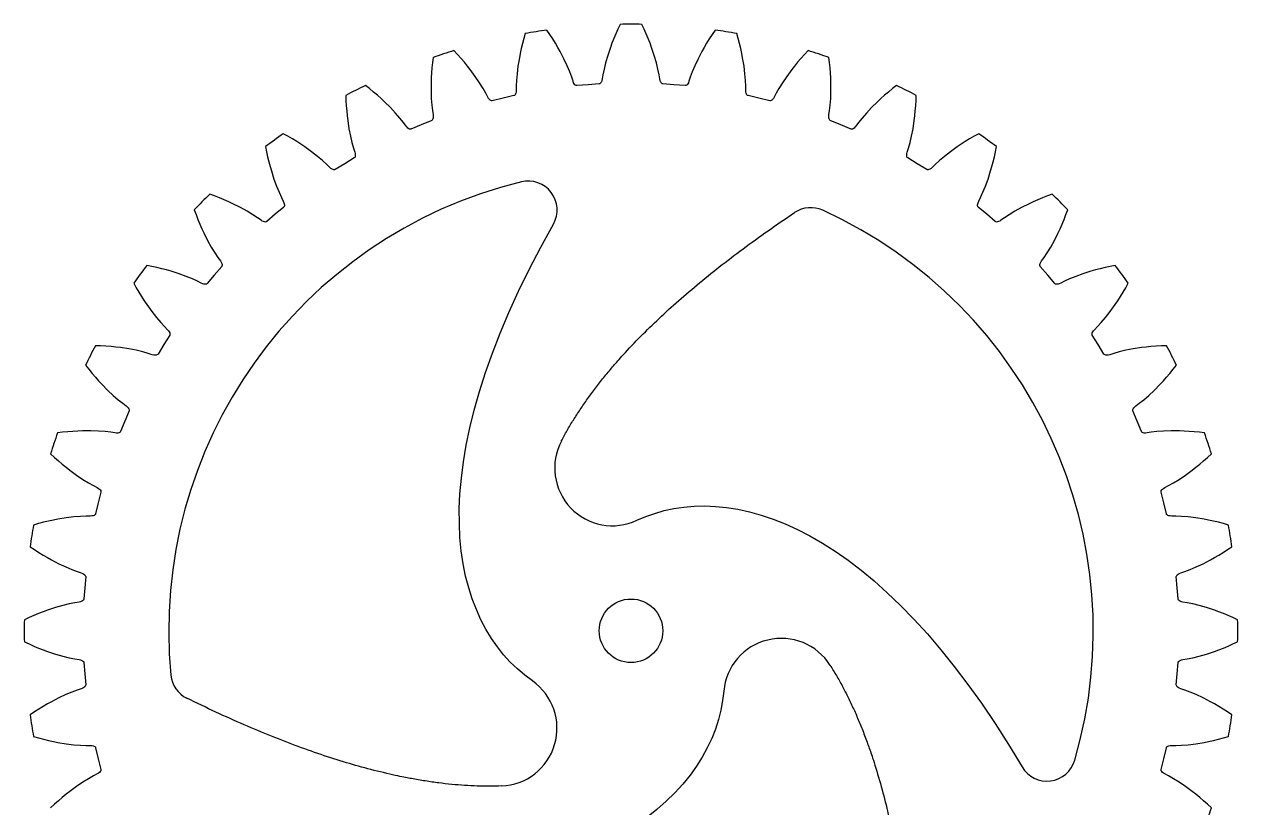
# Model space of a CAD drawing. Header units: millimetres. Extents: x -31.5 to 41.8, y -46.1 to 31.5.
# Drawn here: x -31.5 to 31.5, y -9.2 to 31.5 of the extents above; entities that cross this region are included whole.
import ezdxf

# ---------------------------------------------------------------- set-up
doc = ezdxf.new("R2010")
doc.units = ezdxf.units.MM

msp = doc.modelspace()

# ---------------------------------------------------------------- linework, layer by layer
at = {"color": 7, "linetype": 'Continuous', "lineweight": 25}
for p, q in [((-5.49, 31.018), (-5.564, 30.761)), ((-4.214, 30.975), (-4.363, 31.196)), ((-4.065, 30.742), (-4.214, 30.975)), ((-0.795, 30.999), (-0.896, 30.755)), ((-0.683, 31.253), (-0.795, 30.999)), ((-0.57, 31.495), (-0.683, 31.253)), ((0.683, 31.253), (0.57, 31.495)), ((0.795, 30.999), (0.683, 31.253)), ((0.896, 30.755), (0.795, 30.999)), ((4.214, 30.975), (4.065, 30.742)), ((4.363, 31.196), (4.214, 30.975)), ((5.564, 30.761), (5.49, 31.018)), ((-5.634, 30.493), (-5.696, 30.236)), ((-5.564, 30.761), (-5.634, 30.493)), ((-3.926, 30.517), (-4.065, 30.742)), ((-3.799, 30.299), (-3.926, 30.517)), ((-3.682, 30.09), (-3.799, 30.299)), ((-1.07, 30.295), (-1.209, 29.877)), ((-0.988, 30.52), (-1.07, 30.295)), ((-0.896, 30.755), (-0.988, 30.52)), ((0.988, 30.52), (0.896, 30.755)), ((1.07, 30.295), (0.988, 30.52)), ((1.209, 29.877), (1.07, 30.295)), ((3.799, 30.299), (3.682, 30.09)), ((3.926, 30.517), (3.799, 30.299)), ((4.065, 30.742), (3.926, 30.517)), ((5.634, 30.493), (5.564, 30.761)), ((5.696, 30.236), (5.634, 30.493)), ((-10.275, 29.777), (-10.307, 29.512)), ((-9.008, 29.934), (-9.19, 30.13)), ((-8.824, 29.728), (-9.008, 29.934)), ((-8.652, 29.527), (-8.824, 29.728)), ((-5.796, 29.755), (-5.868, 29.319)), ((-5.75, 29.99), (-5.796, 29.755)), ((-5.696, 30.236), (-5.75, 29.99)), ((-3.479, 29.698), (-3.682, 30.09)), ((-3.313, 29.342), (-3.479, 29.698)), ((-1.209, 29.877), (-1.318, 29.499)), ((1.318, 29.499), (1.209, 29.877)), ((3.479, 29.698), (3.313, 29.342)), ((3.682, 30.09), (3.479, 29.698)), ((5.75, 29.99), (5.696, 30.236)), ((5.796, 29.755), (5.75, 29.99)), ((5.868, 29.319), (5.796, 29.755)), ((8.824, 29.728), (8.652, 29.527)), ((9.008, 29.934), (8.824, 29.728)), ((9.19, 30.13), (9.008, 29.934)), ((10.307, 29.512), (10.275, 29.777)), ((-10.335, 29.236), (-10.356, 28.973)), ((-10.307, 29.512), (-10.335, 29.236)), ((-8.492, 29.332), (-8.652, 29.527)), ((-8.344, 29.143), (-8.492, 29.332)), ((-8.082, 28.788), (-8.344, 29.143)), ((-5.868, 29.319), (-5.916, 28.93)), ((-3.181, 29.024), (-3.313, 29.342)), ((-3.08, 28.75), (-3.181, 29.024)), ((-1.398, 29.164), (-1.455, 28.877)), ((-1.318, 29.499), (-1.398, 29.164)), ((1.398, 29.164), (1.318, 29.499)), ((1.455, 28.877), (1.398, 29.164)), ((3.181, 29.024), (3.08, 28.75)), ((3.313, 29.342), (3.181, 29.024)), ((5.916, 28.93), (5.868, 29.319)), ((8.344, 29.143), (8.082, 28.788)), ((8.492, 29.332), (8.344, 29.143)), ((8.652, 29.527), (8.492, 29.332)), ((10.335, 29.236), (10.307, 29.512)), ((10.356, 28.973), (10.335, 29.236)), ((-10.38, 28.482), (-10.383, 28.041)), ((-10.371, 28.721), (-10.38, 28.482)), ((-10.356, 28.973), (-10.371, 28.721)), ((-7.863, 28.462), (-8.082, 28.788)), ((-7.682, 28.169), (-7.863, 28.462)), ((-5.943, 28.587), (-5.955, 28.294)), ((-5.916, 28.93), (-5.943, 28.587)), ((-3.01, 28.539), (-3.08, 28.75)), ((-2.978, 28.466), (-3.01, 28.539)), ((-2.945, 28.407), (-2.978, 28.466)), ((-2.912, 28.362), (-2.945, 28.407)), ((-2.878, 28.331), (-2.912, 28.362)), ((-2.232, 28.362), (-2.811, 28.311)), ((-1.652, 28.402), (-2.232, 28.362)), ((-1.62, 28.41), (-1.652, 28.402)), ((-1.59, 28.433), (-1.62, 28.41)), ((-1.561, 28.469), (-1.59, 28.433)), ((-1.535, 28.518), (-1.561, 28.469)), ((-1.512, 28.581), (-1.535, 28.518)), ((-1.492, 28.658), (-1.512, 28.581)), ((-1.455, 28.877), (-1.492, 28.658)), ((1.492, 28.658), (1.455, 28.877)), ((1.512, 28.581), (1.492, 28.658)), ((1.535, 28.518), (1.512, 28.581)), ((1.561, 28.469), (1.535, 28.518)), ((1.59, 28.433), (1.561, 28.469)), ((1.62, 28.41), (1.59, 28.433)), ((1.652, 28.402), (1.62, 28.41)), ((2.232, 28.362), (1.652, 28.402)), ((2.811, 28.311), (2.232, 28.362)), ((2.912, 28.362), (2.878, 28.331)), ((2.945, 28.407), (2.912, 28.362)), ((2.978, 28.466), (2.945, 28.407)), ((3.01, 28.539), (2.978, 28.466)), ((3.08, 28.75), (3.01, 28.539)), ((5.943, 28.587), (5.916, 28.93)), ((5.955, 28.294), (5.943, 28.587)), ((7.863, 28.462), (7.682, 28.169)), ((8.082, 28.788), (7.863, 28.462)), ((10.371, 28.721), (10.356, 28.973)), ((10.38, 28.482), (10.371, 28.721)), ((10.383, 28.041), (10.38, 28.482)), ((-14.807, 27.803), (-14.797, 27.536)), ((-13.58, 28.156), (-13.79, 28.321)), ((-13.365, 27.981), (-13.58, 28.156)), ((-13.164, 27.81), (-13.365, 27.981)), ((-12.976, 27.642), (-13.164, 27.81)), ((-10.383, 28.041), (-10.369, 27.648)), ((-7.54, 27.914), (-7.682, 28.169)), ((-7.437, 27.716), (-7.54, 27.914)), ((-6.075, 27.794), (-6.642, 27.664)), ((-6.045, 27.807), (-6.075, 27.794)), ((-6.018, 27.834), (-6.045, 27.807)), ((-5.995, 27.874), (-6.018, 27.834)), ((-5.977, 27.927), (-5.995, 27.874)), ((-5.964, 27.993), (-5.977, 27.927)), ((-5.957, 28.072), (-5.964, 27.993)), ((-5.955, 28.294), (-5.957, 28.072)), ((-2.844, 28.314), (-2.878, 28.331)), ((-2.811, 28.311), (-2.844, 28.314)), ((2.844, 28.314), (2.811, 28.311)), ((2.878, 28.331), (2.844, 28.314)), ((5.957, 28.072), (5.955, 28.294)), ((5.964, 27.993), (5.957, 28.072)), ((5.977, 27.927), (5.964, 27.993)), ((5.995, 27.874), (5.977, 27.927)), ((6.018, 27.834), (5.995, 27.874)), ((6.045, 27.807), (6.018, 27.834)), ((6.075, 27.794), (6.045, 27.807)), ((6.642, 27.664), (6.075, 27.794)), ((7.54, 27.914), (7.437, 27.716)), ((7.682, 28.169), (7.54, 27.914)), ((10.369, 27.648), (10.383, 28.041)), ((13.164, 27.81), (12.976, 27.642)), ((13.365, 27.981), (13.164, 27.81)), ((13.58, 28.156), (13.365, 27.981)), ((13.79, 28.321), (13.58, 28.156)), ((14.797, 27.536), (14.807, 27.803)), ((-14.797, 27.536), (-14.781, 27.26)), ((-14.781, 27.26), (-14.761, 26.996)), ((-12.8, 27.479), (-12.976, 27.642)), ((-12.486, 27.169), (-12.8, 27.479)), ((-12.218, 26.882), (-12.486, 27.169)), ((-10.369, 27.648), (-10.342, 27.305)), ((-10.342, 27.305), (-10.307, 27.014)), ((-7.395, 27.65), (-7.437, 27.716)), ((-7.353, 27.597), (-7.395, 27.65)), ((-7.313, 27.558), (-7.353, 27.597)), ((-7.274, 27.532), (-7.313, 27.558)), ((-7.238, 27.521), (-7.274, 27.532)), ((-7.206, 27.522), (-7.238, 27.521)), ((-6.642, 27.664), (-7.206, 27.522)), ((7.206, 27.522), (6.642, 27.664)), ((7.238, 27.521), (7.206, 27.522)), ((7.274, 27.532), (7.238, 27.521)), ((7.313, 27.558), (7.274, 27.532)), ((7.353, 27.597), (7.313, 27.558)), ((7.395, 27.65), (7.353, 27.597)), ((7.437, 27.716), (7.395, 27.65)), ((10.307, 27.014), (10.342, 27.305)), ((10.342, 27.305), (10.369, 27.648)), ((12.486, 27.169), (12.218, 26.882)), ((12.8, 27.479), (12.486, 27.169)), ((12.976, 27.642), (12.8, 27.479)), ((14.761, 26.996), (14.781, 27.26)), ((14.781, 27.26), (14.797, 27.536)), ((-14.761, 26.996), (-14.736, 26.745)), ((-14.736, 26.745), (-14.707, 26.507)), ((-14.707, 26.507), (-14.641, 26.071)), ((-11.994, 26.62), (-12.218, 26.882)), ((-11.814, 26.391), (-11.994, 26.62)), ((-10.348, 26.501), (-10.887, 26.284)), ((-10.32, 26.519), (-10.348, 26.501)), ((-10.298, 26.55), (-10.32, 26.519)), ((-10.307, 27.014), (-10.275, 26.794)), ((-10.282, 26.593), (-10.298, 26.55)), ((-10.272, 26.648), (-10.282, 26.593)), ((-10.275, 26.794), (-10.27, 26.715)), ((-10.27, 26.715), (-10.272, 26.648)), ((10.27, 26.715), (10.275, 26.794)), ((10.272, 26.648), (10.27, 26.715)), ((10.282, 26.593), (10.272, 26.648)), ((10.275, 26.794), (10.307, 27.014)), ((10.298, 26.55), (10.282, 26.593)), ((10.32, 26.519), (10.298, 26.55)), ((10.348, 26.501), (10.32, 26.519)), ((10.887, 26.284), (10.348, 26.501)), ((11.994, 26.62), (11.814, 26.391)), ((12.218, 26.882), (11.994, 26.62)), ((14.641, 26.071), (14.707, 26.507)), ((14.707, 26.507), (14.736, 26.745)), ((14.736, 26.745), (14.761, 26.996)), ((-14.641, 26.071), (-14.566, 25.686)), ((-11.681, 26.212), (-11.814, 26.391)), ((-11.629, 26.152), (-11.681, 26.212)), ((-11.58, 26.107), (-11.629, 26.152)), ((-11.534, 26.074), (-11.58, 26.107)), ((-11.492, 26.055), (-11.534, 26.074)), ((-11.455, 26.049), (-11.492, 26.055)), ((-11.422, 26.056), (-11.455, 26.049)), ((-10.887, 26.284), (-11.422, 26.056)), ((11.422, 26.056), (10.887, 26.284)), ((11.455, 26.049), (11.422, 26.056)), ((11.492, 26.055), (11.455, 26.049)), ((11.534, 26.074), (11.492, 26.055)), ((11.58, 26.107), (11.534, 26.074)), ((11.629, 26.152), (11.58, 26.107)), ((11.681, 26.212), (11.629, 26.152)), ((11.814, 26.391), (11.681, 26.212)), ((14.566, 25.686), (14.641, 26.071)), ((-17.817, 25.685), (-18.051, 25.815)), ((-17.578, 25.546), (-17.817, 25.685)), ((-17.353, 25.408), (-17.578, 25.546)), ((-17.14, 25.272), (-17.353, 25.408)), ((-16.941, 25.139), (-17.14, 25.272)), ((-14.566, 25.686), (-14.486, 25.351)), ((-14.486, 25.351), (-14.407, 25.069)), ((14.407, 25.069), (14.486, 25.351)), ((14.486, 25.351), (14.566, 25.686)), ((17.14, 25.272), (16.941, 25.139)), ((17.353, 25.408), (17.14, 25.272)), ((17.578, 25.546), (17.353, 25.408)), ((17.817, 25.685), (17.578, 25.546)), ((18.051, 25.815), (17.817, 25.685)), ((-18.974, 25.145), (-18.922, 24.882)), ((-18.922, 24.882), (-18.864, 24.612)), ((-18.864, 24.612), (-18.802, 24.355)), ((-16.583, 24.881), (-16.941, 25.139)), ((-16.273, 24.639), (-16.583, 24.881)), ((-16.011, 24.416), (-16.273, 24.639)), ((-14.407, 25.069), (-14.34, 24.857)), ((-14.342, 24.578), (-14.366, 24.556)), ((-14.324, 24.612), (-14.342, 24.578)), ((-14.34, 24.857), (-14.322, 24.78)), ((-14.315, 24.657), (-14.324, 24.612)), ((-14.322, 24.78), (-14.314, 24.713)), ((-14.314, 24.713), (-14.315, 24.657)), ((14.314, 24.713), (14.322, 24.78)), ((14.315, 24.657), (14.314, 24.713)), ((14.324, 24.612), (14.315, 24.657)), ((14.322, 24.78), (14.34, 24.857)), ((14.342, 24.578), (14.324, 24.612)), ((14.34, 24.857), (14.407, 25.069)), ((14.366, 24.556), (14.342, 24.578)), ((16.273, 24.639), (16.011, 24.416)), ((16.583, 24.881), (16.273, 24.639)), ((16.941, 25.139), (16.583, 24.881)), ((18.802, 24.355), (18.864, 24.612)), ((18.864, 24.612), (18.922, 24.882)), ((18.922, 24.882), (18.974, 25.145)), ((-18.802, 24.355), (-18.738, 24.111)), ((-18.738, 24.111), (-18.673, 23.88)), ((-15.797, 24.218), (-16.011, 24.416)), ((-15.638, 24.062), (-15.797, 24.218)), ((-15.577, 24.011), (-15.638, 24.062)), ((-15.521, 23.974), (-15.577, 24.011)), ((-15.471, 23.949), (-15.521, 23.974)), ((-15.426, 23.937), (-15.471, 23.949)), ((-15.358, 23.949), (-15.389, 23.937)), ((-14.865, 24.258), (-15.358, 23.949)), ((-14.366, 24.556), (-14.865, 24.258)), ((14.865, 24.258), (14.366, 24.556)), ((15.358, 23.949), (14.865, 24.258)), ((15.389, 23.937), (15.358, 23.949)), ((15.471, 23.949), (15.426, 23.937)), ((15.521, 23.974), (15.471, 23.949)), ((15.577, 24.011), (15.521, 23.974)), ((15.638, 24.062), (15.577, 24.011)), ((15.797, 24.218), (15.638, 24.062)), ((16.011, 24.416), (15.797, 24.218)), ((18.673, 23.88), (18.738, 24.111)), ((18.738, 24.111), (18.802, 24.355)), ((-18.673, 23.88), (-18.539, 23.46)), ((-18.539, 23.46), (-18.405, 23.091)), ((-15.389, 23.937), (-15.426, 23.937)), ((15.426, 23.937), (15.389, 23.937)), ((18.405, 23.091), (18.539, 23.46)), ((18.539, 23.46), (18.673, 23.88)), ((-18.405, 23.091), (-18.274, 22.773)), ((-18.274, 22.773), (-18.151, 22.507)), ((18.151, 22.507), (18.274, 22.773)), ((18.274, 22.773), (18.405, 23.091)), ((-21.616, 22.582), (-21.867, 22.674)), ((-21.358, 22.482), (-21.616, 22.582)), ((-21.114, 22.381), (-21.358, 22.482)), ((-20.882, 22.279), (-21.114, 22.381)), ((-20.665, 22.179), (-20.882, 22.279)), ((-20.271, 21.981), (-20.665, 22.179)), ((-18.151, 22.507), (-18.052, 22.308)), ((-18.052, 22.308), (-18.023, 22.234)), ((-18.023, 22.234), (-18.004, 22.17)), ((-17.998, 22.068), (-18.01, 22.032)), ((-18.004, 22.17), (-17.996, 22.114)), ((-17.996, 22.114), (-17.998, 22.068)), ((17.996, 22.114), (18.004, 22.17)), ((17.998, 22.068), (17.996, 22.114)), ((18.01, 22.032), (17.998, 22.068)), ((18.004, 22.17), (18.023, 22.234)), ((18.023, 22.234), (18.052, 22.308)), ((18.052, 22.308), (18.151, 22.507)), ((20.665, 22.179), (20.271, 21.981)), ((20.882, 22.279), (20.665, 22.179)), ((21.114, 22.381), (20.882, 22.279)), ((21.358, 22.482), (21.114, 22.381)), ((21.616, 22.582), (21.358, 22.482)), ((21.867, 22.674), (21.616, 22.582)), ((-22.674, 21.867), (-22.582, 21.616)), ((-22.582, 21.616), (-22.482, 21.358)), ((-19.927, 21.79), (-20.271, 21.981)), ((-19.634, 21.611), (-19.927, 21.79)), ((-19.391, 21.448), (-19.634, 21.611)), ((-19.209, 21.319), (-19.391, 21.448)), ((-18.477, 21.634), (-18.915, 21.251)), ((-18.031, 22.007), (-18.477, 21.634)), ((-18.01, 22.032), (-18.031, 22.007)), ((18.031, 22.007), (18.01, 22.032)), ((18.477, 21.634), (18.031, 22.007)), ((18.915, 21.251), (18.477, 21.634)), ((19.391, 21.448), (19.209, 21.319)), ((19.634, 21.611), (19.391, 21.448)), ((19.927, 21.79), (19.634, 21.611)), ((20.271, 21.981), (19.927, 21.79)), ((22.482, 21.358), (22.582, 21.616)), ((22.582, 21.616), (22.674, 21.867)), ((-22.482, 21.358), (-22.381, 21.114)), ((-22.381, 21.114), (-22.279, 20.882)), ((-22.279, 20.882), (-22.179, 20.665)), ((-19.141, 21.279), (-19.209, 21.319)), ((-19.08, 21.251), (-19.141, 21.279)), ((-19.027, 21.234), (-19.08, 21.251)), ((-18.981, 21.229), (-19.027, 21.234)), ((-18.944, 21.235), (-18.981, 21.229)), ((-18.915, 21.251), (-18.944, 21.235)), ((18.944, 21.235), (18.915, 21.251)), ((18.981, 21.229), (18.944, 21.235)), ((19.027, 21.234), (18.981, 21.229)), ((19.08, 21.251), (19.027, 21.234)), ((19.141, 21.279), (19.08, 21.251)), ((19.209, 21.319), (19.141, 21.279)), ((22.179, 20.665), (22.279, 20.882)), ((22.279, 20.882), (22.381, 21.114)), ((22.381, 21.114), (22.482, 21.358)), ((-22.179, 20.665), (-21.981, 20.271)), ((-21.981, 20.271), (-21.79, 19.927)), ((21.79, 19.927), (21.981, 20.271)), ((21.981, 20.271), (22.179, 20.665)), ((-21.79, 19.927), (-21.611, 19.634)), ((-21.611, 19.634), (-21.448, 19.391)), ((21.448, 19.391), (21.611, 19.634)), ((21.611, 19.634), (21.79, 19.927)), ((-24.882, 18.922), (-25.145, 18.974)), ((-24.612, 18.864), (-24.882, 18.922)), ((-21.251, 18.915), (-21.634, 18.477)), ((-21.448, 19.391), (-21.319, 19.209)), ((-21.319, 19.209), (-21.279, 19.141)), ((-21.279, 19.141), (-21.251, 19.08)), ((-21.251, 19.08), (-21.234, 19.027)), ((-21.235, 18.944), (-21.251, 18.915)), ((-21.229, 18.981), (-21.235, 18.944)), ((-21.234, 19.027), (-21.229, 18.981)), ((21.229, 18.981), (21.234, 19.027)), ((21.235, 18.944), (21.229, 18.981)), ((21.234, 19.027), (21.251, 19.08)), ((21.251, 18.915), (21.235, 18.944)), ((21.251, 19.08), (21.279, 19.141)), ((21.634, 18.477), (21.251, 18.915)), ((21.279, 19.141), (21.319, 19.209)), ((21.319, 19.209), (21.448, 19.391)), ((24.882, 18.922), (24.612, 18.864)), ((25.145, 18.974), (24.882, 18.922)), ((-24.355, 18.802), (-24.612, 18.864)), ((-24.111, 18.738), (-24.355, 18.802)), ((-23.88, 18.673), (-24.111, 18.738)), ((-23.46, 18.539), (-23.88, 18.673)), ((-23.091, 18.405), (-23.46, 18.539)), ((-22.773, 18.274), (-23.091, 18.405)), ((-22.507, 18.151), (-22.773, 18.274)), ((-21.634, 18.477), (-22.007, 18.031)), ((22.007, 18.031), (21.634, 18.477)), ((22.773, 18.274), (22.507, 18.151)), ((23.091, 18.405), (22.773, 18.274)), ((23.46, 18.539), (23.091, 18.405)), ((23.88, 18.673), (23.46, 18.539)), ((24.111, 18.738), (23.88, 18.673)), ((24.355, 18.802), (24.111, 18.738)), ((24.612, 18.864), (24.355, 18.802)), ((-25.815, 18.051), (-25.685, 17.817)), ((-25.685, 17.817), (-25.546, 17.578)), ((-22.308, 18.052), (-22.507, 18.151)), ((-22.234, 18.023), (-22.308, 18.052)), ((-22.17, 18.004), (-22.234, 18.023)), ((-22.114, 17.996), (-22.17, 18.004)), ((-22.068, 17.998), (-22.114, 17.996)), ((-22.032, 18.01), (-22.068, 17.998)), ((-22.007, 18.031), (-22.032, 18.01)), ((22.032, 18.01), (22.007, 18.031)), ((22.068, 17.998), (22.032, 18.01)), ((22.114, 17.996), (22.068, 17.998)), ((22.17, 18.004), (22.114, 17.996)), ((22.234, 18.023), (22.17, 18.004)), ((22.308, 18.052), (22.234, 18.023)), ((22.507, 18.151), (22.308, 18.052)), ((25.546, 17.578), (25.685, 17.817)), ((25.685, 17.817), (25.815, 18.051)), ((-25.546, 17.578), (-25.408, 17.353)), ((-25.408, 17.353), (-25.272, 17.14)), ((-25.272, 17.14), (-25.139, 16.941)), ((25.139, 16.941), (25.272, 17.14)), ((25.272, 17.14), (25.408, 17.353)), ((25.408, 17.353), (25.546, 17.578)), ((-25.139, 16.941), (-24.881, 16.583)), ((-24.881, 16.583), (-24.639, 16.273)), ((24.639, 16.273), (24.881, 16.583)), ((24.881, 16.583), (25.139, 16.941)), ((-24.639, 16.273), (-24.416, 16.011)), ((-24.416, 16.011), (-24.218, 15.797)), ((-24.218, 15.797), (-24.062, 15.638)), ((24.062, 15.638), (24.218, 15.797)), ((24.218, 15.797), (24.416, 16.011)), ((24.416, 16.011), (24.639, 16.273)), ((-23.949, 15.358), (-24.258, 14.865)), ((-24.062, 15.638), (-24.011, 15.577)), ((-24.011, 15.577), (-23.974, 15.521)), ((-23.974, 15.521), (-23.949, 15.471)), ((-23.949, 15.471), (-23.937, 15.426)), ((-23.937, 15.389), (-23.949, 15.358)), ((-23.937, 15.426), (-23.937, 15.389)), ((23.937, 15.426), (23.949, 15.471)), ((23.937, 15.389), (23.937, 15.426)), ((23.949, 15.358), (23.937, 15.389)), ((23.949, 15.471), (23.974, 15.521)), ((24.258, 14.865), (23.949, 15.358)), ((23.974, 15.521), (24.011, 15.577)), ((24.011, 15.577), (24.062, 15.638)), ((-27.536, 14.797), (-27.803, 14.807)), ((-27.26, 14.781), (-27.536, 14.797)), ((-26.996, 14.761), (-27.26, 14.781)), ((-26.745, 14.736), (-26.996, 14.761)), ((-26.507, 14.707), (-26.745, 14.736)), ((-26.071, 14.641), (-26.507, 14.707)), ((-25.686, 14.566), (-26.071, 14.641)), ((-25.351, 14.486), (-25.686, 14.566)), ((-24.258, 14.865), (-24.556, 14.366)), ((24.556, 14.366), (24.258, 14.865)), ((25.686, 14.566), (25.351, 14.486)), ((26.071, 14.641), (25.686, 14.566)), ((26.507, 14.707), (26.071, 14.641)), ((26.745, 14.736), (26.507, 14.707)), ((26.996, 14.761), (26.745, 14.736)), ((27.26, 14.781), (26.996, 14.761)), ((27.536, 14.797), (27.26, 14.781)), ((27.803, 14.807), (27.536, 14.797)), ((-25.069, 14.407), (-25.351, 14.486)), ((-24.857, 14.34), (-25.069, 14.407)), ((-24.78, 14.322), (-24.857, 14.34)), ((-24.713, 14.314), (-24.78, 14.322)), ((-24.657, 14.315), (-24.713, 14.314)), ((-24.612, 14.324), (-24.657, 14.315)), ((-24.578, 14.342), (-24.612, 14.324)), ((-24.556, 14.366), (-24.578, 14.342)), ((24.578, 14.342), (24.556, 14.366)), ((24.612, 14.324), (24.578, 14.342)), ((24.657, 14.315), (24.612, 14.324)), ((24.713, 14.314), (24.657, 14.315)), ((24.78, 14.322), (24.713, 14.314)), ((24.857, 14.34), (24.78, 14.322)), ((25.069, 14.407), (24.857, 14.34)), ((25.351, 14.486), (25.069, 14.407)), ((-28.321, 13.79), (-28.156, 13.58)), ((-28.156, 13.58), (-27.981, 13.365)), ((-27.981, 13.365), (-27.81, 13.164)), ((27.81, 13.164), (27.981, 13.365)), ((27.981, 13.365), (28.156, 13.58)), ((28.156, 13.58), (28.321, 13.79)), ((-27.81, 13.164), (-27.642, 12.976)), ((-27.642, 12.976), (-27.479, 12.8)), ((-27.479, 12.8), (-27.169, 12.486)), ((27.169, 12.486), (27.479, 12.8)), ((27.479, 12.8), (27.642, 12.976)), ((27.642, 12.976), (27.81, 13.164)), ((-27.169, 12.486), (-26.882, 12.218)), ((-26.882, 12.218), (-26.62, 11.994)), ((-26.62, 11.994), (-26.391, 11.814)), ((26.391, 11.814), (26.62, 11.994)), ((26.62, 11.994), (26.882, 12.218)), ((26.882, 12.218), (27.169, 12.486)), ((-26.391, 11.814), (-26.212, 11.681)), ((-26.056, 11.422), (-26.284, 10.887)), ((-26.212, 11.681), (-26.152, 11.629)), ((-26.152, 11.629), (-26.107, 11.58)), ((-26.107, 11.58), (-26.074, 11.534)), ((-26.074, 11.534), (-26.055, 11.492)), ((-26.049, 11.455), (-26.056, 11.422)), ((-26.055, 11.492), (-26.049, 11.455)), ((26.049, 11.455), (26.055, 11.492)), ((26.056, 11.422), (26.049, 11.455)), ((26.055, 11.492), (26.074, 11.534)), ((26.284, 10.887), (26.056, 11.422)), ((26.074, 11.534), (26.107, 11.58)), ((26.107, 11.58), (26.152, 11.629)), ((26.152, 11.629), (26.212, 11.681)), ((26.212, 11.681), (26.391, 11.814)), ((-26.284, 10.887), (-26.501, 10.348)), ((26.501, 10.348), (26.284, 10.887)), ((-29.512, 10.307), (-29.777, 10.275)), ((-29.236, 10.335), (-29.512, 10.307)), ((-28.973, 10.356), (-29.236, 10.335)), ((-28.721, 10.371), (-28.973, 10.356)), ((-28.482, 10.38), (-28.721, 10.371)), ((-28.041, 10.383), (-28.482, 10.38)), ((-27.648, 10.369), (-28.041, 10.383)), ((-27.305, 10.342), (-27.648, 10.369)), ((-27.014, 10.307), (-27.305, 10.342)), ((-26.794, 10.275), (-27.014, 10.307)), ((-26.715, 10.27), (-26.794, 10.275)), ((-26.648, 10.272), (-26.715, 10.27)), ((-26.593, 10.282), (-26.648, 10.272)), ((-26.55, 10.298), (-26.593, 10.282)), ((-26.519, 10.32), (-26.55, 10.298)), ((-26.501, 10.348), (-26.519, 10.32)), ((26.519, 10.32), (26.501, 10.348)), ((26.55, 10.298), (26.519, 10.32)), ((26.593, 10.282), (26.55, 10.298)), ((26.648, 10.272), (26.593, 10.282)), ((26.715, 10.27), (26.648, 10.272)), ((26.794, 10.275), (26.715, 10.27)), ((27.014, 10.307), (26.794, 10.275)), ((27.305, 10.342), (27.014, 10.307)), ((27.648, 10.369), (27.305, 10.342)), ((28.041, 10.383), (27.648, 10.369)), ((28.482, 10.38), (28.041, 10.383)), ((28.721, 10.371), (28.482, 10.38)), ((28.973, 10.356), (28.721, 10.371)), ((29.236, 10.335), (28.973, 10.356)), ((29.512, 10.307), (29.236, 10.335)), ((29.777, 10.275), (29.512, 10.307)), ((-30.13, 9.19), (-29.934, 9.008)), ((-29.934, 9.008), (-29.728, 8.824)), ((-29.728, 8.824), (-29.527, 8.652)), ((29.527, 8.652), (29.728, 8.824)), ((29.728, 8.824), (29.934, 9.008)), ((29.934, 9.008), (30.13, 9.19)), ((-29.527, 8.652), (-29.332, 8.492)), ((-29.332, 8.492), (-29.143, 8.344)), ((-29.143, 8.344), (-28.788, 8.082)), ((28.788, 8.082), (29.143, 8.344)), ((29.143, 8.344), (29.332, 8.492)), ((29.332, 8.492), (29.527, 8.652)), ((-28.788, 8.082), (-28.462, 7.863)), ((-28.462, 7.863), (-28.169, 7.682)), ((-28.169, 7.682), (-27.914, 7.54)), ((27.914, 7.54), (28.169, 7.682)), ((28.169, 7.682), (28.462, 7.863)), ((28.462, 7.863), (28.788, 8.082)), ((-27.914, 7.54), (-27.716, 7.437)), ((-27.716, 7.437), (-27.65, 7.395)), ((-27.522, 7.206), (-27.664, 6.642)), ((-27.65, 7.395), (-27.597, 7.353)), ((-27.597, 7.353), (-27.558, 7.313)), ((-27.558, 7.313), (-27.532, 7.274)), ((-27.532, 7.274), (-27.521, 7.238)), ((-27.521, 7.238), (-27.522, 7.206)), ((27.521, 7.238), (27.532, 7.274)), ((27.522, 7.206), (27.521, 7.238)), ((27.664, 6.642), (27.522, 7.206)), ((27.532, 7.274), (27.558, 7.313)), ((27.558, 7.313), (27.597, 7.353)), ((27.597, 7.353), (27.65, 7.395)), ((27.65, 7.395), (27.716, 7.437)), ((27.716, 7.437), (27.914, 7.54)), ((-27.664, 6.642), (-27.794, 6.075)), ((27.794, 6.075), (27.664, 6.642)), ((-30.236, 5.696), (-30.493, 5.634)), ((-29.99, 5.75), (-30.236, 5.696)), ((-29.755, 5.796), (-29.99, 5.75)), ((-29.319, 5.868), (-29.755, 5.796)), ((-28.93, 5.916), (-29.319, 5.868)), ((-28.587, 5.943), (-28.93, 5.916)), ((-28.294, 5.955), (-28.587, 5.943)), ((-28.072, 5.957), (-28.294, 5.955)), ((-27.993, 5.964), (-28.072, 5.957)), ((-27.927, 5.977), (-27.993, 5.964)), ((-27.874, 5.995), (-27.927, 5.977)), ((-27.834, 6.018), (-27.874, 5.995)), ((-27.807, 6.045), (-27.834, 6.018)), ((-27.794, 6.075), (-27.807, 6.045)), ((27.807, 6.045), (27.794, 6.075)), ((27.834, 6.018), (27.807, 6.045)), ((27.874, 5.995), (27.834, 6.018)), ((27.927, 5.977), (27.874, 5.995)), ((27.993, 5.964), (27.927, 5.977)), ((28.072, 5.957), (27.993, 5.964)), ((28.294, 5.955), (28.072, 5.957)), ((28.587, 5.943), (28.294, 5.955)), ((28.93, 5.916), (28.587, 5.943)), ((29.319, 5.868), (28.93, 5.916)), ((29.755, 5.796), (29.319, 5.868)), ((29.99, 5.75), (29.755, 5.796)), ((30.236, 5.696), (29.99, 5.75)), ((30.493, 5.634), (30.236, 5.696)), ((-30.761, 5.564), (-31.018, 5.49)), ((-30.493, 5.634), (-30.761, 5.564)), ((30.761, 5.564), (30.493, 5.634)), ((31.018, 5.49), (30.761, 5.564)), ((-31.196, 4.363), (-30.975, 4.214)), ((-30.975, 4.214), (-30.742, 4.065)), ((-30.742, 4.065), (-30.517, 3.926)), ((-30.517, 3.926), (-30.299, 3.799)), ((-30.299, 3.799), (-30.09, 3.682)), ((30.09, 3.682), (30.299, 3.799)), ((30.299, 3.799), (30.517, 3.926)), ((30.517, 3.926), (30.742, 4.065)), ((30.742, 4.065), (30.975, 4.214)), ((30.975, 4.214), (31.196, 4.363)), ((-30.09, 3.682), (-29.698, 3.479)), ((-29.698, 3.479), (-29.342, 3.313)), ((-29.342, 3.313), (-29.024, 3.181)), ((-29.024, 3.181), (-28.75, 3.08)), ((28.75, 3.08), (29.024, 3.181)), ((29.024, 3.181), (29.342, 3.313)), ((29.342, 3.313), (29.698, 3.479)), ((29.698, 3.479), (30.09, 3.682)), ((-28.75, 3.08), (-28.539, 3.01)), ((-28.539, 3.01), (-28.466, 2.978)), ((-28.466, 2.978), (-28.407, 2.945)), ((-28.407, 2.945), (-28.362, 2.912)), ((-28.362, 2.912), (-28.331, 2.878)), ((-28.311, 2.811), (-28.362, 2.232)), ((-28.331, 2.878), (-28.314, 2.844)), ((-28.314, 2.844), (-28.311, 2.811)), ((28.311, 2.811), (28.314, 2.844)), ((28.362, 2.232), (28.311, 2.811)), ((28.314, 2.844), (28.331, 2.878)), ((28.331, 2.878), (28.362, 2.912)), ((28.362, 2.912), (28.407, 2.945)), ((28.407, 2.945), (28.466, 2.978)), ((28.466, 2.978), (28.539, 3.01)), ((28.539, 3.01), (28.75, 3.08)), ((-28.362, 2.232), (-28.402, 1.652)), ((28.402, 1.652), (28.362, 2.232)), ((-29.499, 1.318), (-29.877, 1.209)), ((-29.164, 1.398), (-29.499, 1.318)), ((-28.877, 1.455), (-29.164, 1.398)), ((-28.658, 1.492), (-28.877, 1.455)), ((-28.581, 1.512), (-28.658, 1.492)), ((-28.518, 1.535), (-28.581, 1.512)), ((-28.469, 1.561), (-28.518, 1.535)), ((-28.433, 1.59), (-28.469, 1.561)), ((-28.41, 1.62), (-28.433, 1.59)), ((-28.402, 1.652), (-28.41, 1.62)), ((28.41, 1.62), (28.402, 1.652)), ((28.433, 1.59), (28.41, 1.62)), ((28.469, 1.561), (28.433, 1.59)), ((28.518, 1.535), (28.469, 1.561)), ((28.581, 1.512), (28.518, 1.535)), ((28.658, 1.492), (28.581, 1.512)), ((28.877, 1.455), (28.658, 1.492)), ((29.164, 1.398), (28.877, 1.455)), ((29.499, 1.318), (29.164, 1.398)), ((29.877, 1.209), (29.499, 1.318)), ((-31.253, 0.683), (-31.495, 0.57)), ((-30.999, 0.795), (-31.253, 0.683)), ((-30.755, 0.896), (-30.999, 0.795)), ((-30.52, 0.988), (-30.755, 0.896)), ((-30.295, 1.07), (-30.52, 0.988)), ((-29.877, 1.209), (-30.295, 1.07)), ((30.295, 1.07), (29.877, 1.209)), ((30.52, 0.988), (30.295, 1.07)), ((30.755, 0.896), (30.52, 0.988)), ((30.999, 0.795), (30.755, 0.896)), ((31.253, 0.683), (30.999, 0.795)), ((31.495, 0.57), (31.253, 0.683)), ((-31.495, -0.57), (-31.253, -0.683)), ((31.253, -0.683), (31.495, -0.57)), ((-31.253, -0.683), (-30.999, -0.795)), ((-30.999, -0.795), (-30.755, -0.896)), ((-30.755, -0.896), (-30.52, -0.988)), ((-30.52, -0.988), (-30.295, -1.07)), ((-30.295, -1.07), (-29.877, -1.209)), ((-29.877, -1.209), (-29.499, -1.318)), ((29.499, -1.318), (29.877, -1.209)), ((29.877, -1.209), (30.295, -1.07)), ((30.295, -1.07), (30.52, -0.988)), ((30.52, -0.988), (30.755, -0.896)), ((30.755, -0.896), (30.999, -0.795)), ((30.999, -0.795), (31.253, -0.683)), ((-29.499, -1.318), (-29.164, -1.398)), ((-29.164, -1.398), (-28.877, -1.455)), ((-28.877, -1.455), (-28.658, -1.492)), ((-28.658, -1.492), (-28.581, -1.512)), ((-28.581, -1.512), (-28.518, -1.535)), ((-28.518, -1.535), (-28.469, -1.561)), ((-28.469, -1.561), (-28.433, -1.59)), ((-28.433, -1.59), (-28.41, -1.62)), ((-28.41, -1.62), (-28.402, -1.652)), ((-28.402, -1.652), (-28.362, -2.232)), ((28.362, -2.232), (28.402, -1.652)), ((28.402, -1.652), (28.41, -1.62)), ((28.41, -1.62), (28.433, -1.59)), ((28.433, -1.59), (28.469, -1.561)), ((28.469, -1.561), (28.518, -1.535)), ((28.518, -1.535), (28.581, -1.512)), ((28.581, -1.512), (28.658, -1.492)), ((28.658, -1.492), (28.877, -1.455)), ((28.877, -1.455), (29.164, -1.398)), ((29.164, -1.398), (29.499, -1.318)), ((-28.362, -2.232), (-28.311, -2.811)), ((28.311, -2.811), (28.362, -2.232)), ((-28.75, -3.08), (-29.024, -3.181)), ((-28.539, -3.01), (-28.75, -3.08)), ((-28.466, -2.978), (-28.539, -3.01)), ((-28.407, -2.945), (-28.466, -2.978)), ((-28.362, -2.912), (-28.407, -2.945)), ((-28.331, -2.878), (-28.362, -2.912)), ((-28.314, -2.844), (-28.331, -2.878)), ((-28.311, -2.811), (-28.314, -2.844)), ((28.314, -2.844), (28.311, -2.811)), ((28.331, -2.878), (28.314, -2.844)), ((28.362, -2.912), (28.331, -2.878)), ((28.407, -2.945), (28.362, -2.912)), ((28.466, -2.978), (28.407, -2.945)), ((28.539, -3.01), (28.466, -2.978)), ((28.75, -3.08), (28.539, -3.01)), ((29.024, -3.181), (28.75, -3.08)), ((-30.09, -3.682), (-30.299, -3.799)), ((-29.698, -3.479), (-30.09, -3.682)), ((-29.342, -3.313), (-29.698, -3.479)), ((-29.024, -3.181), (-29.342, -3.313)), ((29.342, -3.313), (29.024, -3.181)), ((29.698, -3.479), (29.342, -3.313)), ((30.09, -3.682), (29.698, -3.479)), ((30.299, -3.799), (30.09, -3.682)), ((-30.975, -4.214), (-31.196, -4.363)), ((-30.742, -4.065), (-30.975, -4.214)), ((-30.517, -3.926), (-30.742, -4.065)), ((-30.299, -3.799), (-30.517, -3.926)), ((30.517, -3.926), (30.299, -3.799)), ((30.742, -4.065), (30.517, -3.926)), ((30.975, -4.214), (30.742, -4.065)), ((31.196, -4.363), (30.975, -4.214)), ((-31.018, -5.49), (-30.761, -5.564)), ((-30.761, -5.564), (-30.493, -5.634)), ((-30.493, -5.634), (-30.236, -5.696)), ((30.236, -5.696), (30.493, -5.634)), ((30.493, -5.634), (30.761, -5.564)), ((30.761, -5.564), (31.018, -5.49)), ((-30.236, -5.696), (-29.99, -5.75)), ((-29.99, -5.75), (-29.755, -5.796)), ((-29.755, -5.796), (-29.319, -5.868)), ((-29.319, -5.868), (-28.93, -5.916)), ((-28.93, -5.916), (-28.587, -5.943)), ((-28.587, -5.943), (-28.294, -5.955)), ((-28.294, -5.955), (-28.072, -5.957)), ((-28.072, -5.957), (-27.993, -5.964)), ((-27.993, -5.964), (-27.927, -5.977)), ((-27.927, -5.977), (-27.874, -5.995)), ((-27.874, -5.995), (-27.834, -6.018)), ((-27.834, -6.018), (-27.807, -6.045)), ((-27.807, -6.045), (-27.794, -6.075)), ((-27.794, -6.075), (-27.664, -6.642)), ((27.664, -6.642), (27.794, -6.075)), ((27.794, -6.075), (27.807, -6.045)), ((27.807, -6.045), (27.834, -6.018)), ((27.834, -6.018), (27.874, -5.995)), ((27.874, -5.995), (27.927, -5.977)), ((27.927, -5.977), (27.993, -5.964)), ((27.993, -5.964), (28.072, -5.957)), ((28.072, -5.957), (28.294, -5.955)), ((28.294, -5.955), (28.587, -5.943)), ((28.587, -5.943), (28.93, -5.916)), ((28.93, -5.916), (29.319, -5.868)), ((29.319, -5.868), (29.755, -5.796)), ((29.755, -5.796), (29.99, -5.75)), ((29.99, -5.75), (30.236, -5.696)), ((-27.664, -6.642), (-27.522, -7.206)), ((27.522, -7.206), (27.664, -6.642)), ((-27.914, -7.54), (-28.169, -7.682)), ((-27.716, -7.437), (-27.914, -7.54)), ((-27.65, -7.395), (-27.716, -7.437)), ((-27.597, -7.353), (-27.65, -7.395)), ((-27.558, -7.313), (-27.597, -7.353)), ((-27.532, -7.274), (-27.558, -7.313)), ((-27.521, -7.238), (-27.532, -7.274)), ((-27.522, -7.206), (-27.521, -7.238)), ((27.521, -7.238), (27.522, -7.206)), ((27.532, -7.274), (27.521, -7.238)), ((27.558, -7.313), (27.532, -7.274)), ((27.597, -7.353), (27.558, -7.313)), ((27.65, -7.395), (27.597, -7.353)), ((27.716, -7.437), (27.65, -7.395)), ((27.914, -7.54), (27.716, -7.437)), ((28.169, -7.682), (27.914, -7.54)), ((-28.788, -8.082), (-29.143, -8.344)), ((-28.462, -7.863), (-28.788, -8.082)), ((-28.169, -7.682), (-28.462, -7.863)), ((28.462, -7.863), (28.169, -7.682)), ((28.788, -8.082), (28.462, -7.863)), ((29.143, -8.344), (28.788, -8.082)), ((-29.527, -8.652), (-29.728, -8.824)), ((-29.332, -8.492), (-29.527, -8.652)), ((-29.143, -8.344), (-29.332, -8.492)), ((29.332, -8.492), (29.143, -8.344)), ((29.527, -8.652), (29.332, -8.492)), ((29.728, -8.824), (29.527, -8.652)), ((-29.934, -9.008), (-30.13, -9.19)), ((-29.728, -8.824), (-29.934, -9.008)), ((29.934, -9.008), (29.728, -8.824)), ((30.13, -9.19), (29.934, -9.008))]:
    msp.add_line(p, q, dxfattribs=at)
msp.add_circle((0, 0), 1.65, dxfattribs=at)
for centre, radius, start, end in [((0, 0), 31.5, 88.96238, 91.0376), ((0, 0), 31.5, 97.96238, 100.0376), ((0, 0), 31.5, 79.96238, 82.0376), ((0, 0), 31.5, 106.96238, 109.0376), ((0, 0), 31.5, 70.96238, 73.0376), ((0, 0), 31.5, 115.96238, 118.0376), ((0, 0), 31.5, 61.96238, 64.0376), ((0, 0), 31.5, 124.96238, 127.0376), ((0, 0), 31.5, 52.96238, 55.0376), ((0, 0), 24, 103.72115, 185.50059), ((-5.337, 21.858), 1.5, 330.57714, 103.72115), ((0, 0), 31.5, 133.96239, 136.0376), ((0, 0), 31.5, 43.96239, 46.0376), ((9.33, 20.474), 1.5, 65.50059, 123.78383), ((0, 0), 24, 343.72115, 65.50059), ((0, 0), 31.5, 142.96239, 145.0376), ((0, 0), 31.5, 34.96239, 37.0376), ((0, 0), 31.5, 151.96239, 154.0376), ((0, 0), 31.5, 25.96239, 28.0376), ((0, 0), 31.5, 160.96239, 163.03761), ((0, 0), 31.5, 16.96239, 19.03761), ((-0.962, 8.456), 3, 152.2431, 295.00194), ((0, 0), 31.5, 169.96239, 172.03761), ((0, 0), 31.5, 7.96239, 10.03761), ((0, 0), 31.5, 178.96239, 181.03761), ((0, 0), 31.5, 358.96239, 1.03761), ((7.804, -3.395), 3, 32.2431, 175.00194), ((-22.396, -2.157), 1.5, 185.50059, 243.78383), ((-6.842, -5.061), 3, 272.2431, 55.00194), ((0, 0), 31.5, 187.96239, 190.03761), ((0, 0), 31.5, 349.96239, 352.03761), ((21.598, -6.307), 1.5, 210.57714, 343.72115), ((0, 0), 31.5, 340.96239, 343.03761)]:
    msp.add_arc(centre, radius, start, end, dxfattribs=at)
for points, degree in [([(-3.617, 9.853), (-0.56, 15.662), (8.496, 21.721)], 2), ([(-5.122, -2.604), (-9.441, 0.42), (-11.275, 8.275), (-4.03, 21.121)], 3), ([(0.306, 5.737), (5.084, 7.966), (12.804, 5.627), (20.307, -7.07)], 3), ([(10.342, -1.794), (13.844, -7.347), (14.563, -18.218)], 2), ([(4.816, -3.134), (4.356, -8.386), (-1.529, -13.902), (-16.276, -14.051)], 3), ([(-6.725, -8.059), (-13.284, -8.316), (-23.059, -3.502)], 2)]:
    msp.add_open_spline(points, degree=degree, dxfattribs=at)

doc.saveas('drawing.dxf')
